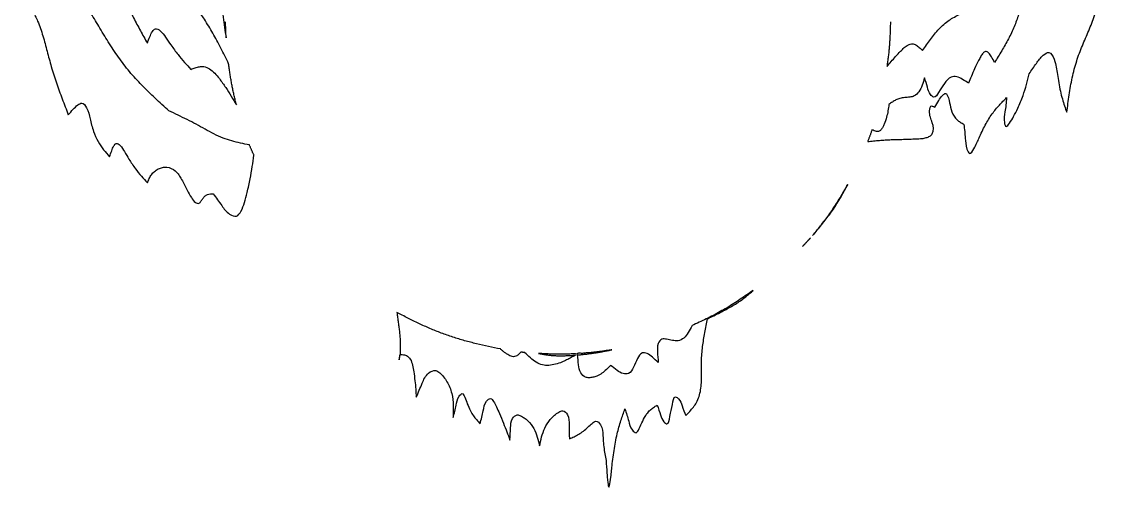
# Model space of a CAD drawing. Extents: x 24 to 174, y -3 to 159.
# Drawn here: x 39.3 to 169.3, y -3.3 to 52.5 of the extents above; entities that cross this region are included whole.
import ezdxf

# ---------------------------------------------------------------- set-up
doc = ezdxf.new("R2010")
doc.units = 0
doc.layers.add('Capa_1', color=7, linetype='CONTINUOUS')

msp = doc.modelspace()

# ---------------------------------------------------------------- linework, layer by layer
at = {"layer": 'Capa_1', "color": 7}
for p, q in [((138.313693, 32.984405), (138.313693, 32.984405)), ((133.875859, 26.612908), (133.875859, 26.612908)), ((126.997745, 20.30039), (126.997796, 20.30039)), ((84.662258, 12.624168), (84.662258, 12.624168)), ((109.131755, 1.134648), (109.34783, -0.063132))]:
    msp.add_line(p, q, dxfattribs=at)
for points, knots in [([(64.851029, 62.553245), (64.719952, 62.088766), (64.457762, 61.159677), (64.088756, 59.758449), (63.775313, 58.372212), (63.537319, 56.999952), (63.391699, 55.645798), (63.357821, 54.319703), (63.448463, 53.031445), (63.613422, 51.7835), (63.748673, 50.954209), (63.816397, 50.538957)], [0, 0, 0, 0, 1.447852, 2.896116, 4.346541, 5.710201, 7.072098, 8.429036, 9.683674, 10.942177, 12.204367, 12.204367, 12.204367, 12.204367]), ([(48.024079, 61.569328), (48.268568, 61.230059), (48.756935, 60.552369), (49.46255, 59.518879), (50.150352, 58.391514), (50.773172, 57.146846), (51.366861, 55.809729), (51.992679, 54.390942), (52.719503, 52.924441), (53.533547, 51.407432), (54.092414, 50.405148), (54.371875, 49.903957)], [0, 0, 0, 0, 1.254531, 2.505928, 3.75351, 5.213064, 6.677247, 8.142696, 9.864546, 11.585714, 13.307214, 13.307214, 13.307214, 13.307214]), ([(160.85454, 61.079847), (160.716264, 60.555079), (160.439551, 59.504929), (160.027195, 57.927336), (159.626829, 56.370494), (159.241457, 54.835619), (158.818137, 53.340406), (158.289248, 51.855447), (157.59529, 50.412254), (156.785826, 48.998367), (156.212025, 48.073357), (155.92447, 47.609798)], [0, 0, 0, 0, 1.628039, 3.257987, 4.89177, 6.450534, 8.005429, 9.552447, 11.172814, 12.801832, 14.438293, 14.438293, 14.438293, 14.438293]), ([(147.292438, 49.020359), (147.600403, 49.473551), (148.210835, 50.371844), (149.221742, 51.635579), (150.403103, 52.685987), (151.765564, 53.402488), (153.118114, 54.019707), (154.450815, 54.801377), (155.521807, 56.008405), (156.349432, 57.477685), (156.816767, 58.520452), (157.054463, 59.050824)], [0, 0, 0, 0, 1.643557, 3.257771, 4.846064, 6.342533, 7.851972, 9.317136, 10.935731, 12.619912, 14.363186, 14.363186, 14.363186, 14.363186]), ([(164.581857, 41.634075), (164.672051, 42.328646), (164.851963, 43.714132), (165.203896, 45.775038), (165.711038, 47.753822), (166.433088, 49.614685), (167.214504, 51.401323), (167.962713, 53.254906), (168.526299, 55.221892), (168.956287, 57.270297), (169.194645, 58.6472), (169.314041, 59.336905)], [0, 0, 0, 0, 2.101115, 4.191167, 6.269436, 8.215991, 10.171002, 12.121767, 14.206758, 16.298938, 18.398752, 18.398752, 18.398752, 18.398752]), ([(56.951564, 41.807707), (56.40078, 42.307506), (55.301053, 43.305435), (53.700715, 44.849824), (52.209989, 46.479148), (50.884479, 48.230058), (49.680704, 50.054893), (48.567797, 51.890586), (47.498607, 53.702214), (46.465919, 55.483227), (45.782592, 56.672283), (45.441085, 57.266539)], [0, 0, 0, 0, 2.231195, 4.454934, 6.670169, 8.848512, 11.035255, 13.226078, 15.288011, 17.346084, 19.402271, 19.402271, 19.402271, 19.402271]), ([(39.308814, 56.096861), (39.540011, 55.711982), (40.001457, 54.943805), (40.656105, 53.773208), (41.314872, 52.398856), (41.872498, 50.779005), (42.362454, 48.943153), (42.85124, 47.053687), (43.460641, 45.150381), (44.159898, 43.231399), (44.65096, 41.962187), (44.896484, 41.327599)], [0, 0, 0, 0, 1.346908, 2.688284, 4.02256, 5.913356, 7.816305, 9.723199, 11.76719, 13.808567, 15.849829, 15.849829, 15.849829, 15.849829]), ([(64.115707, 47.450498), (63.959847, 47.762331), (63.648112, 48.386025), (63.174704, 49.31879), (62.700128, 50.226022), (62.220119, 51.105101), (61.729352, 51.95226), (61.255361, 52.710872), (60.801626, 53.38176), (60.382833, 53.97439), (60.099555, 54.366658), (59.957891, 54.562828)], [0, 0, 0, 0, 1.045844, 2.091783, 3.138029, 4.117313, 5.096339, 6.074778, 6.800142, 7.525799, 8.251719, 8.251719, 8.251719, 8.251719]), ([(63.816397, 50.538957), (63.812438, 50.610927), (63.80452, 50.754866), (63.793112, 50.9708), (63.782641, 51.186779), (63.773578, 51.402822), (63.765921, 51.618917), (63.759672, 51.835059), (63.754831, 52.051238), (63.750928, 52.267438), (63.748639, 52.411576), (63.747495, 52.483646)], [0, 0, 0, 0, 0.216236, 0.43247, 0.648704, 0.864932, 1.081163, 1.297392, 1.513625, 1.729859, 1.946095, 1.946095, 1.946095, 1.946095]), ([(143.434483, 52.483646), (143.430122, 52.284699), (143.421402, 51.88682), (143.404744, 51.290101), (143.380933, 50.693658), (143.346401, 50.097753), (143.301172, 49.502596), (143.245254, 48.908317), (143.178658, 48.315125), (143.104949, 47.722742), (143.053442, 47.328115), (143.027688, 47.130794)], [0, 0, 0, 0, 0.596984, 1.193922, 1.790835, 2.387665, 2.984532, 3.581362, 4.178275, 4.775214, 5.372196, 5.372196, 5.372196, 5.372196]), ([(54.371875, 49.903957), (54.46837, 50.167349), (54.6458, 50.651662), (54.899948, 51.2444), (55.358184, 51.768615), (56.084223, 51.320101), (56.573865, 50.601569), (57.251239, 49.608822), (57.990636, 48.590934), (58.803069, 47.627594), (59.331664, 47.051195), (59.584717, 46.775258)], [0, 0, 0, 0, 0.834431, 1.534318, 2.009702, 2.630129, 3.619047, 4.757349, 6.184655, 7.407922, 8.531345, 8.531345, 8.531345, 8.531345]), ([(143.027688, 47.130794), (143.193105, 47.325841), (143.530516, 47.723689), (144.064945, 48.330155), (144.588272, 48.886726), (145.083788, 49.376279), (145.539033, 49.729851), (146.052064, 49.898516), (146.522724, 49.717597), (146.910129, 49.402391), (147.160937, 49.151764), (147.292438, 49.020359)], [0, 0, 0, 0, 0.767249, 1.565007, 2.424461, 3.059714, 3.651023, 4.153427, 4.587967, 5.093567, 5.650839, 5.650839, 5.650839, 5.650839]), ([(155.92447, 47.609798), (155.803692, 47.830908), (155.584874, 48.231503), (155.298343, 48.729042), (154.838134, 48.999375), (154.493234, 48.688893), (154.255515, 48.318485), (153.919226, 47.683433), (153.539438, 46.8945), (153.144442, 45.971749), (152.913316, 45.384851), (152.801836, 45.101771)], [0, 0, 0, 0, 0.752312, 1.362998, 1.758644, 2.10377, 2.583334, 3.124033, 4.239198, 5.218932, 6.13179, 6.13179, 6.13179, 6.13179]), ([(160.055828, 46.225698), (160.355547, 46.656705), (160.899483, 47.438905), (161.550435, 48.339943), (162.576824, 49.086114), (163.274878, 47.61232), (163.445016, 46.157465), (163.720328, 44.504672), (164.025401, 43.256463), (164.296274, 42.415283), (164.488533, 41.889362), (164.581857, 41.634075)], [0, 0, 0, 0, 1.551415, 2.815536, 3.575073, 4.612224, 6.462183, 8.504442, 9.470202, 10.334866, 11.150501, 11.150501, 11.150501, 11.150501]), ([(59.584717, 46.775258), (59.759895, 46.840963), (60.101854, 46.969222), (60.614396, 47.111054), (61.214601, 47.146229), (61.866418, 46.861585), (62.465347, 46.317199), (63.100062, 45.551795), (63.764214, 44.632315), (64.43008, 43.575287), (64.839996, 42.871952), (65.042299, 42.524839)], [0, 0, 0, 0, 0.561102, 1.095308, 1.592704, 2.332782, 3.148659, 4.008057, 5.312033, 6.548944, 7.754221, 7.754221, 7.754221, 7.754221]), ([(65.042299, 42.524839), (64.99881, 42.705446), (64.911836, 43.066649), (64.784409, 43.609167), (64.66307, 44.15305), (64.55088, 44.698883), (64.447865, 45.246495), (64.354046, 45.795784), (64.26946, 46.346581), (64.19104, 46.898318), (64.140819, 47.266434), (64.115707, 47.450498)], [0, 0, 0, 0, 0.557308, 1.114579, 1.671829, 2.229011, 2.786224, 3.343406, 3.900657, 4.457928, 5.015235, 5.015235, 5.015235, 5.015235]), ([(147.528909, 45.765433), (147.436503, 45.462512), (147.260485, 44.885498), (146.916264, 44.097836), (146.370461, 43.567782), (145.735879, 43.433703), (145.157794, 43.390635), (144.593279, 43.319248), (144.096073, 43.121425), (143.668975, 42.86378), (143.398102, 42.670496), (143.261952, 42.573345)], [0, 0, 0, 0, 0.950163, 1.809905, 2.563756, 3.114143, 3.712602, 4.313124, 4.808503, 5.304957, 5.806673, 5.806673, 5.806673, 5.806673]), ([(152.801836, 45.101771), (152.564801, 45.263832), (152.118632, 45.56888), (151.438989, 45.928098), (150.529255, 45.91245), (149.838561, 44.995746), (149.352962, 44.241913), (148.738202, 43.222454), (148.070313, 43.881691), (147.860711, 44.698613), (147.647923, 45.382777), (147.528909, 45.765433)], [0, 0, 0, 0, 0.862959, 1.624346, 2.275158, 3.404244, 4.668207, 5.479921, 5.991094, 6.929203, 8.1198, 8.1198, 8.1198, 8.1198]), ([(157.364797, 43.395207), (157.310494, 42.80452), (157.215377, 41.769863), (156.960654, 40.774644), (157.274982, 39.702206), (157.837771, 40.510334), (158.214119, 41.130903), (158.802367, 42.287421), (159.328767, 43.547552), (159.753772, 44.936063), (159.958067, 45.808307), (160.055828, 46.225698)], [0, 0, 0, 0, 1.724838, 3.021258, 3.525103, 4.070476, 5.032034, 6.141364, 7.786388, 9.188728, 10.475572, 10.475572, 10.475572, 10.475572]), ([(148.746546, 42.255295), (148.915305, 42.527042), (149.219484, 43.016849), (149.557975, 43.572938), (150.152505, 44.057097), (150.480886, 43.089443), (150.625416, 42.280324), (150.915661, 41.313245), (151.390282, 40.740502), (151.810362, 40.436108), (152.105495, 40.272244), (152.252827, 40.190441)], [0, 0, 0, 0, 0.942647, 1.699067, 2.121645, 2.742762, 3.870487, 5.044921, 5.576984, 6.08427, 6.589951, 6.589951, 6.589951, 6.589951]), ([(152.252827, 40.190441), (152.310925, 39.618644), (152.414327, 38.600973), (152.464569, 37.560026), (152.926354, 36.410435), (153.65829, 37.5986), (154.068073, 38.586706), (154.765518, 40.09732), (155.560103, 41.399412), (156.456206, 42.48146), (157.069788, 43.098524), (157.364797, 43.395207)], [0, 0, 0, 0, 1.673479, 2.978417, 3.595953, 4.341556, 5.813564, 7.501634, 9.080382, 10.436412, 11.692139, 11.692139, 11.692139, 11.692139]), ([(44.896484, 41.327599), (45.092385, 41.554896), (45.454308, 41.974822), (45.935822, 42.469984), (46.61841, 42.899812), (47.293877, 41.962454), (47.494277, 40.817245), (47.867247, 39.404383), (48.409102, 38.154261), (49.104532, 37.15435), (49.607888, 36.57972), (49.852461, 36.300516)], [0, 0, 0, 0, 0.891388, 1.646816, 2.166304, 2.969618, 4.350647, 5.914938, 7.255608, 8.433967, 9.547618, 9.547618, 9.547618, 9.547618]), ([(66.599483, 37.723754), (66.243352, 37.796609), (65.532918, 37.941944), (64.478615, 38.197705), (63.408304, 38.542657), (62.347295, 39.029645), (61.284169, 39.60982), (60.226293, 40.207888), (59.145459, 40.765194), (58.051362, 41.293829), (57.318069, 41.636458), (56.951564, 41.807707)], [0, 0, 0, 0, 1.090484, 2.175365, 3.25343, 4.458231, 5.670879, 6.886602, 8.103636, 9.318184, 10.531795, 10.531795, 10.531795, 10.531795]), ([(143.261952, 42.573345), (143.225955, 42.320981), (143.152513, 41.806103), (142.984746, 41.013926), (142.761684, 40.354229), (142.529885, 39.844683), (142.325047, 39.522865), (142.047077, 39.325364), (141.754314, 39.337027), (141.495036, 39.420753), (141.319062, 39.497358), (141.227418, 39.537252)], [0, 0, 0, 0, 0.764695, 1.560148, 2.425639, 2.848029, 3.236598, 3.566045, 3.807901, 4.083607, 4.383223, 4.383223, 4.383223, 4.383223]), ([(147.225743, 38.484981), (147.393334, 38.518925), (147.712578, 38.583585), (148.161129, 38.730935), (148.704174, 39.274749), (148.495101, 40.552251), (148.008901, 41.329589), (148.200913, 42.475169), (148.498359, 42.360835), (148.617615, 42.314008), (148.70257, 42.275321), (148.746546, 42.255295)], [0, 0, 0, 0, 0.514066, 0.979242, 1.394503, 2.709903, 4.185617, 4.816028, 4.931432, 5.065799, 5.209995, 5.209995, 5.209995, 5.209995]), ([(141.227418, 39.537252), (141.209231, 39.485033), (141.172858, 39.380596), (141.118038, 39.224032), (141.062697, 39.067652), (141.006576, 38.911551), (140.949675, 38.755733), (140.891997, 38.600201), (140.833542, 38.444958), (140.77457, 38.28991), (140.735083, 38.18661), (140.71534, 38.13496)], [0, 0, 0, 0, 0.165885, 0.331769, 0.497652, 0.663533, 0.829416, 0.995297, 1.161181, 1.327065, 1.492949, 1.492949, 1.492949, 1.492949]), ([(49.852461, 36.300516), (49.932926, 36.548416), (50.079915, 37.001269), (50.278553, 37.539459), (50.661471, 38.041362), (51.276684, 37.562562), (51.645184, 36.893511), (52.219552, 35.919699), (52.870059, 34.922436), (53.630036, 33.985481), (54.133365, 33.438754), (54.373529, 33.177882)], [0, 0, 0, 0, 0.772479, 1.411136, 1.819251, 2.343567, 3.242227, 4.28849, 5.667143, 6.83307, 7.897097, 7.897097, 7.897097, 7.897097]), ([(67.150147, 36.493993), (67.129136, 36.539262), (67.087116, 36.6298), (67.024289, 36.765702), (66.961871, 36.901791), (66.900068, 37.03816), (66.838881, 37.174805), (66.77831, 37.311726), (66.718357, 37.448919), (66.658817, 37.586291), (66.619261, 37.677933), (66.599483, 37.723754)], [0, 0, 0, 0, 0.149722, 0.299443, 0.449164, 0.598882, 0.748601, 0.89832, 1.04804, 1.197761, 1.347483, 1.347483, 1.347483, 1.347483]), ([(140.71534, 38.13496), (140.94883, 38.15912), (141.415731, 38.207431), (142.116629, 38.273136), (142.826641, 38.325901), (143.545999, 38.358092), (144.273958, 38.378488), (145.006601, 38.396462), (145.743532, 38.421783), (146.484711, 38.452158), (146.978736, 38.47404), (147.225743, 38.484981)], [0, 0, 0, 0, 0.704209, 1.408176, 2.111858, 2.83987, 3.568171, 4.296582, 5.038452, 5.780232, 6.52198, 6.52198, 6.52198, 6.52198]), ([(62.269686, 31.881974), (62.610739, 31.403527), (63.224612, 30.542353), (63.97348, 29.484258), (65.097601, 28.985094), (65.695909, 29.888895), (66.030969, 30.839395), (66.380657, 32.168784), (66.69124, 33.601981), (66.948616, 35.093894), (67.084496, 36.037896), (67.150147, 36.493993)], [0, 0, 0, 0, 1.75117, 3.151991, 4.004722, 4.785934, 5.914379, 7.178291, 8.85254, 10.331614, 11.714265, 11.714265, 11.714265, 11.714265]), ([(54.373529, 33.177882), (54.446196, 33.347918), (54.590037, 33.684492), (54.852725, 34.164495), (55.211362, 34.576924), (55.675902, 34.865555), (56.183387, 35.035312), (56.911639, 35.109676), (57.840812, 34.634614), (58.539507, 33.543722), (58.928754, 32.724113), (59.136029, 32.287669)], [0, 0, 0, 0, 0.554693, 1.097981, 1.635788, 2.173934, 2.717059, 3.232252, 4.333524, 5.608411, 7.060575, 7.060575, 7.060575, 7.060575]), ([(138.313693, 32.984405), (138.175216, 32.747037), (137.898281, 32.272334), (137.477011, 31.563765), (137.044106, 30.862349), (136.593934, 30.17193), (136.12683, 29.492953), (135.642989, 28.825697), (135.142703, 28.170636), (134.631578, 27.523883), (134.287259, 27.095537), (134.115088, 26.881349)], [0, 0, 0, 0, 0.824424, 1.64873, 2.47297, 3.296989, 4.121107, 4.945127, 5.769366, 6.593672, 7.418096, 7.418096, 7.418096, 7.418096]), ([(134.115088, 26.881349), (134.298648, 27.098897), (134.665763, 27.533988), (135.210248, 28.191902), (135.739082, 28.856285), (136.24599, 29.531458), (136.726933, 30.219092), (137.170321, 30.909511), (137.573644, 31.602636), (137.948476, 32.290802), (138.191931, 32.753159), (138.313693, 32.984405)], [0, 0, 0, 0, 0.853926, 1.70783, 2.561921, 3.401157, 4.240267, 5.078794, 5.861929, 6.645503, 7.429531, 7.429531, 7.429531, 7.429531]), ([(59.136029, 32.287669), (59.30751, 32.003166), (59.611472, 31.498865), (59.961841, 30.834117), (60.572083, 30.649159), (60.81202, 31.018735), (61.016573, 31.321457), (61.260128, 31.630504), (61.587157, 31.799032), (61.924054, 31.8612), (62.153126, 31.874968), (62.269686, 31.881974)], [0, 0, 0, 0, 0.999613, 1.771882, 2.221982, 2.546788, 2.955422, 3.363448, 3.696195, 4.03435, 4.384672, 4.384672, 4.384672, 4.384672]), ([(133.875859, 26.612908), (133.839384, 26.572702), (133.767343, 26.493292), (133.66147, 26.376781), (133.559909, 26.265402), (133.459984, 26.1565), (133.352242, 26.040692), (133.230797, 25.911989), (133.088447, 25.762652), (133.008249, 25.678736), (132.880875, 25.545591), (133.007758, 25.677349), (133.08724, 25.760423), (133.228391, 25.908189), (133.349236, 26.036312), (133.456975, 26.152377), (133.557183, 26.261913), (133.659403, 26.374226), (133.76629, 26.492007), (133.83903, 26.57227), (133.875859, 26.612908)], [0, 0, 0, 0, 0.162854, 0.32165, 0.472332, 0.614897, 0.765577, 0.944661, 1.156215, 1.339361, 1.416993, 1.494509, 1.675241, 1.883931, 2.063137, 2.214031, 2.356808, 2.509045, 2.669475, 2.834002, 2.834002, 2.834002, 2.834002]), ([(126.997796, 20.30039), (126.739672, 20.121023), (126.223473, 19.762322), (125.444144, 19.231648), (124.655009, 18.715914), (123.851585, 18.222836), (123.034617, 17.752789), (122.204544, 17.306028), (121.362067, 16.883006), (120.511602, 16.475971), (119.942059, 16.209985), (119.657261, 16.076979)], [0, 0, 0, 0, 0.942975, 1.885773, 2.828473, 3.770842, 4.713359, 5.655728, 6.598427, 7.541225, 8.4842, 8.4842, 8.4842, 8.4842]), ([(121.521971, 16.9038), (121.77264, 17.024909), (122.274053, 17.267162), (123.022935, 17.637866), (123.733057, 18.006479), (124.401748, 18.376626), (125.024384, 18.75368), (125.588948, 19.138193), (126.093248, 19.529363), (126.548878, 19.910572), (126.848064, 20.1704), (126.997745, 20.30039)], [0, 0, 0, 0, 0.835176, 1.670601, 2.506752, 3.23524, 3.963128, 4.689756, 5.283004, 5.877042, 6.471779, 6.471779, 6.471779, 6.471779]), ([(96.690276, 13.281238), (96.210603, 13.381251), (95.251477, 13.581231), (93.817515, 13.902383), (92.394174, 14.265704), (90.988524, 14.691679), (89.603448, 15.179011), (88.240751, 15.727065), (86.903493, 16.335046), (85.584358, 16.982558), (84.711321, 17.427215), (84.274702, 17.649595)], [0, 0, 0, 0, 1.469958, 2.939244, 4.408149, 5.875813, 7.344039, 8.811703, 10.280608, 11.749894, 13.219852, 13.219852, 13.219852, 13.219852]), ([(84.274702, 17.649595), (84.303682, 17.449426), (84.361651, 17.049025), (84.446566, 16.447962), (84.526208, 15.854859), (84.59881, 15.26969), (84.656047, 14.691968), (84.688622, 14.140624), (84.692875, 13.616524), (84.681407, 13.12037), (84.66861, 12.789617), (84.662208, 12.624168)], [0, 0, 0, 0, 0.606768, 1.213726, 1.821083, 2.402037, 2.982614, 3.562475, 4.058233, 4.554509, 5.051227, 5.051227, 5.051227, 5.051227]), ([(118.910865, 5.312298), (119.071465, 5.476682), (119.389593, 5.802306), (119.833971, 6.309626), (120.393592, 7.117761), (120.762962, 8.418933), (120.805988, 10.098392), (120.76044, 11.824241), (120.901215, 13.551016), (121.178948, 15.242388), (121.407946, 16.351526), (121.521971, 16.9038)], [0, 0, 0, 0, 0.689362, 1.365537, 2.021944, 3.623851, 5.318984, 7.058167, 8.800279, 10.506035, 12.197732, 12.197732, 12.197732, 12.197732]), ([(119.657261, 16.076979), (119.512065, 15.798722), (119.236399, 15.270429), (118.738004, 14.565478), (118.014138, 14.199971), (117.286115, 14.30674), (116.675741, 14.437291), (115.971276, 14.550558), (115.466266, 13.82449), (115.516684, 12.834686), (115.571225, 12.081852), (115.60142, 11.665064)], [0, 0, 0, 0, 0.943034, 1.790427, 2.552338, 3.227258, 3.926377, 4.494735, 5.177147, 6.189638, 7.445402, 7.445402, 7.445402, 7.445402]), ([(99.140428, 12.910821), (99.061829, 12.82748), (98.910102, 12.666597), (98.667125, 12.459661), (98.389573, 12.341003), (98.100969, 12.366848), (97.832345, 12.466636), (97.547229, 12.621808), (97.256138, 12.816316), (96.965674, 13.045235), (96.78154, 13.203029), (96.690276, 13.281238)], [0, 0, 0, 0, 0.343594, 0.663274, 0.953826, 1.219696, 1.509373, 1.810172, 2.191471, 2.558386, 2.918952, 2.918952, 2.918952, 2.918952]), ([(110.063909, 13.183674), (109.912109, 13.160281), (109.608516, 13.113497), (109.152821, 13.045406), (108.696494, 12.981629), (108.23947, 12.92385), (107.781185, 12.873691), (107.324166, 12.825138), (106.8593, 12.800677), (106.42119, 12.714316), (106.060398, 12.8231), (105.942429, 12.721469), (105.940197, 12.719635), (105.93767, 12.71772), (105.934665, 12.715853), (105.931086, 12.713529), (105.927595, 12.710354), (105.924074, 12.706911), (105.922066, 12.703707), (105.918683, 12.703094), (105.918458, 12.704781), (105.918307, 12.705974), (105.918224, 12.707321), (105.918072, 12.708585), (105.917875, 12.709767), (105.917636, 12.710955), (105.917373, 12.712178), (105.917161, 12.713417), (105.916862, 12.715992), (105.919868, 12.720317), (105.927064, 12.721767), (105.933112, 12.723937), (105.937686, 12.725926), (105.939664, 12.727091), (105.941626, 12.726765), (105.941642, 12.725551), (105.941537, 12.724562), (105.925508, 12.637182), (105.647695, 12.745495), (105.428243, 12.683204), (105.156113, 12.682589), (104.897983, 12.66787), (104.635999, 12.659536), (104.374959, 12.652098), (104.113598, 12.647028), (103.852283, 12.643246), (103.678054, 12.641195), (103.590939, 12.64017)], [0, 0, 0, 0, 0.460774, 0.921527, 1.382269, 1.842972, 2.303692, 2.764395, 3.225137, 3.68589, 4.146665, 4.149651, 4.152564, 4.155332, 4.159153, 4.16318, 4.168097, 4.173327, 4.177731, 4.179781, 4.180818, 4.182154, 4.183568, 4.184812, 4.185984, 4.187159, 4.188448, 4.189734, 4.190938, 4.196151, 4.203255, 4.212406, 4.215582, 4.218086, 4.219458, 4.220255, 4.221327, 4.222552, 4.483911, 4.745267, 5.006621, 5.267968, 5.529317, 5.790664, 6.052018, 6.313374, 6.574734, 6.574734, 6.574734, 6.574734]), ([(105.943575, 12.560245), (106.090467, 12.575266), (106.38424, 12.605308), (106.82463, 12.652816), (107.271606, 12.706066), (107.724756, 12.767916), (108.183989, 12.838089), (108.648004, 12.91589), (109.116762, 13.00089), (109.590542, 13.091216), (109.906119, 13.152854), (110.063909, 13.183674)], [0, 0, 0, 0, 0.442975, 0.885914, 1.328821, 1.793339, 2.257899, 2.722459, 3.204769, 3.687073, 4.169389, 4.169389, 4.169389, 4.169389]), ([(84.662258, 12.624168), (84.655354, 12.606117), (84.641557, 12.570041), (84.621964, 12.515555), (84.60314, 12.455715), (84.5873, 12.389948), (84.574624, 12.318507), (84.564511, 12.241077), (84.556582, 12.157908), (84.550419, 12.069151), (84.547072, 12.009956), (84.545399, 11.980363)], [0, 0, 0, 0, 0.057977, 0.115874, 0.173682, 0.246083, 0.318635, 0.391257, 0.480289, 0.569232, 0.658155, 0.658155, 0.658155, 0.658155]), ([(84.545399, 11.980363), (84.551124, 12.002384), (84.562573, 12.046421), (84.579146, 12.112623), (84.594871, 12.180641), (84.608991, 12.250622), (84.621647, 12.322487), (84.63304, 12.395981), (84.643387, 12.471033), (84.653043, 12.547575), (84.659186, 12.598637), (84.662258, 12.624168)], [0, 0, 0, 0, 0.06826, 0.136503, 0.204728, 0.277677, 0.350647, 0.423624, 0.500778, 0.577924, 0.655069, 0.655069, 0.655069, 0.655069]), ([(84.662208, 12.624168), (84.752503, 12.618922), (84.929565, 12.608634), (85.186135, 12.575692), (85.55924, 12.470149), (85.958567, 12.041249), (86.177715, 11.335245), (86.323724, 10.464221), (86.444809, 9.501737), (86.537229, 8.484109), (86.582899, 7.828498), (86.60524, 7.50779)], [0, 0, 0, 0, 0.271237, 0.531881, 0.775902, 1.420944, 2.167738, 2.976384, 4.069902, 5.077031, 6.041474, 6.041474, 6.041474, 6.041474]), ([(99.623843, 12.838601), (99.605926, 12.841188), (99.570091, 12.846362), (99.516344, 12.854152), (99.462605, 12.862001), (99.408878, 12.869937), (99.355165, 12.877962), (99.301465, 12.886074), (99.247779, 12.894274), (99.194101, 12.902533), (99.158319, 12.908058), (99.140428, 12.910821)], [0, 0, 0, 0, 0.054309, 0.108619, 0.162928, 0.217237, 0.271546, 0.325855, 0.380164, 0.434474, 0.488783, 0.488783, 0.488783, 0.488783]), ([(105.691068, 12.541505), (105.516628, 12.44298), (105.166207, 12.245061), (104.627407, 11.961569), (104.006368, 11.679852), (103.297468, 11.435028), (102.510014, 11.290246), (101.700529, 11.332923), (100.942712, 11.67852), (100.264026, 12.216909), (99.840451, 12.62825), (99.623843, 12.838601)], [0, 0, 0, 0, 0.601021, 1.20735, 1.825835, 2.645548, 3.450991, 4.216657, 5.036006, 5.901354, 6.807007, 6.807007, 6.807007, 6.807007]), ([(103.590939, 12.64017), (103.50447, 12.642472), (103.331533, 12.647075), (103.072148, 12.654655), (102.812808, 12.663587), (102.553547, 12.674545), (102.294382, 12.687529), (102.035324, 12.702538), (101.77639, 12.719571), (101.517545, 12.737953), (101.345014, 12.750658), (101.258748, 12.75701)], [0, 0, 0, 0, 0.259498, 0.518994, 0.778487, 1.037974, 1.297463, 1.556949, 1.816443, 2.075938, 2.335437, 2.335437, 2.335437, 2.335437]), ([(101.258748, 12.75701), (101.401138, 12.728983), (101.685784, 12.672954), (102.11395, 12.596235), (102.564883, 12.531274), (103.039558, 12.489395), (103.536628, 12.469592), (104.052774, 12.468539), (104.587117, 12.483064), (105.139313, 12.50945), (105.507156, 12.530821), (105.691068, 12.541505)], [0, 0, 0, 0, 0.435364, 0.870319, 1.304839, 1.80166, 2.299108, 2.7968, 3.349828, 3.902554, 4.455218, 4.455218, 4.455218, 4.455218]), ([(109.870435, 11.314488), (109.711972, 11.146463), (109.395312, 10.810694), (108.867174, 10.350496), (108.314647, 10.038479), (107.78188, 9.87356), (107.327241, 9.816746), (106.75278, 9.873593), (106.202339, 10.474823), (106.029623, 11.455881), (105.973768, 12.172732), (105.943575, 12.560245)], [0, 0, 0, 0, 0.692835, 1.384507, 2.093871, 2.578179, 3.047387, 3.46735, 4.25785, 5.25074, 6.419011, 6.419011, 6.419011, 6.419011]), ([(115.60142, 11.665064), (115.372123, 11.880016), (114.951486, 12.274338), (114.372161, 12.766902), (113.543594, 12.921972), (113.053027, 12.011309), (112.692476, 11.192325), (112.208676, 10.258682), (111.307763, 10.281712), (110.618059, 10.741102), (110.133541, 11.112701), (109.870435, 11.314488)], [0, 0, 0, 0, 0.941997, 1.728061, 2.288775, 3.172059, 4.327166, 5.27756, 5.9082, 6.746531, 7.742723, 7.742723, 7.742723, 7.742723]), ([(86.60524, 7.50779), (86.838453, 8.060312), (87.256826, 9.051508), (87.809194, 10.343271), (88.851547, 10.854553), (89.473367, 10.404688), (89.905671, 9.944822), (90.455588, 9.140943), (90.914665, 7.9826), (91.067292, 6.506441), (91.038285, 5.541336), (91.023781, 5.05875)], [0, 0, 0, 0, 1.80348, 3.235354, 4.17101, 4.714939, 5.380492, 6.091687, 7.614709, 9.062901, 10.511293, 10.511293, 10.511293, 10.511293]), ([(91.023781, 5.05875), (91.160155, 5.559135), (91.399379, 6.436902), (91.50772, 7.396263), (92.164409, 8.12716), (92.475507, 7.336004), (92.724819, 6.729985), (93.034305, 5.930813), (93.421103, 5.286833), (93.831064, 4.779423), (94.11735, 4.479014), (94.25721, 4.332254)], [0, 0, 0, 0, 1.523319, 2.672178, 3.155975, 3.670077, 4.510615, 5.433371, 6.137053, 6.773954, 7.382301, 7.382301, 7.382301, 7.382301]), ([(94.25721, 4.332254), (94.394974, 4.85043), (94.637493, 5.762626), (94.784515, 6.826435), (95.520186, 7.51365), (95.940349, 6.882775), (96.241543, 6.322904), (96.630277, 5.429343), (97.040477, 4.443426), (97.454992, 3.3758), (97.705204, 2.702603), (97.825777, 2.378203)], [0, 0, 0, 0, 1.58951, 2.798168, 3.37485, 3.868756, 4.613284, 5.45234, 6.725796, 7.842543, 8.881178, 8.881178, 8.881178, 8.881178]), ([(111.617184, 6.103311), (111.778363, 5.612919), (112.062904, 4.747193), (112.268904, 3.763479), (113.003939, 3.043283), (113.407045, 3.925407), (113.732584, 4.623369), (114.134606, 5.431941), (114.612274, 5.954509), (115.03239, 6.276535), (115.322373, 6.458637), (115.46577, 6.548686)], [0, 0, 0, 0, 1.523013, 2.688695, 3.233174, 3.846656, 4.834237, 5.881407, 6.43518, 6.954529, 7.462578, 7.462578, 7.462578, 7.462578]), ([(115.46577, 6.548686), (115.618495, 6.162664), (115.887448, 5.482866), (116.085036, 4.67108), (116.846311, 4.060245), (117.020916, 5.618218), (117.286657, 6.23221), (117.46232, 7.784085), (118.252587, 7.197527), (118.468399, 6.376409), (118.750626, 5.697667), (118.910865, 5.312298)], [0, 0, 0, 0, 1.233936, 2.173002, 2.590119, 3.55008, 5.035105, 6.007714, 6.433991, 7.379817, 8.622234, 8.622234, 8.622234, 8.622234]), ([(97.825777, 2.378203), (97.85442, 2.859401), (97.905536, 3.718165), (97.952024, 4.830749), (98.602163, 5.478256), (99.156043, 5.270845), (99.571924, 5.025236), (100.147782, 4.550567), (100.725437, 3.79446), (101.132971, 2.739308), (101.302025, 2.023265), (101.386629, 1.664915)], [0, 0, 0, 0, 1.450041, 2.587796, 3.301666, 3.716159, 4.228417, 4.776382, 5.935873, 7.038472, 8.143095, 8.143095, 8.143095, 8.143095]), ([(101.386629, 1.664915), (101.460562, 2.025966), (101.609756, 2.754548), (101.982597, 3.848459), (102.538791, 4.712797), (103.150531, 5.338818), (103.635296, 5.702665), (104.267493, 6.028319), (104.943206, 5.245896), (104.909599, 4.041936), (104.936295, 3.078628), (104.951338, 2.535824)], [0, 0, 0, 0, 1.105631, 2.231108, 3.443952, 4.161715, 4.823039, 5.325256, 6.050592, 7.312068, 8.940436, 8.940436, 8.940436, 8.940436]), ([(109.34783, -0.063132), (109.385798, -0.585038), (109.453638, -1.517556), (109.510157, -2.364613), (109.680489, -3.582281), (109.967255, -1.988068), (110.031549, -0.924331), (110.290855, 1.153164), (110.630238, 2.990039), (111.101702, 4.655941), (111.451997, 5.639498), (111.617184, 6.103311)], [0, 0, 0, 0, 1.497976, 2.676516, 3.220613, 3.885127, 5.609725, 7.654992, 9.680316, 11.336928, 12.815268, 12.815268, 12.815268, 12.815268]), ([(104.951338, 2.535824), (105.139117, 2.613556), (105.520517, 2.771438), (106.092301, 3.057136), (106.656422, 3.435928), (107.175622, 3.918439), (107.63156, 4.320147), (108.193636, 4.786753), (108.958255, 4.011498), (108.959382, 2.751935), (109.06933, 1.720353), (109.131755, 1.134648)], [0, 0, 0, 0, 0.609731, 1.238434, 1.912959, 2.64692, 3.331078, 3.835577, 4.532697, 5.874606, 7.637335, 7.637335, 7.637335, 7.637335])]:
    msp.add_open_spline(points, degree=3, knots=knots, dxfattribs=at)

doc.saveas('drawing.dxf')
